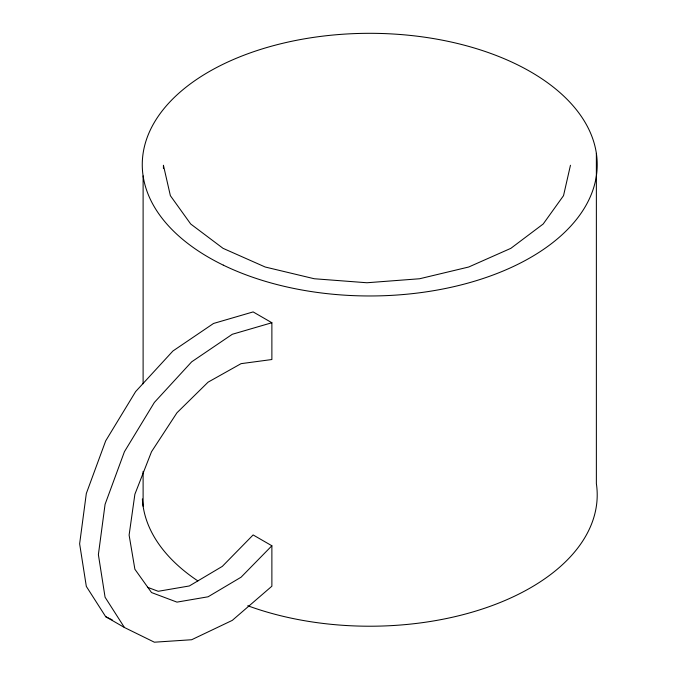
<?xml version="1.0" encoding="UTF-8"?>
<svg xmlns="http://www.w3.org/2000/svg" width="676" height="676" viewBox="0 0 676 676"><rect width="100%" height="100%" fill="white"/><g stroke="black" fill="none" stroke-linecap="round" stroke-linejoin="round"><path stroke-width="1.01" d="M570.46 165.257L563.522 195.668L543.191 224.001L510.853 248.337L468.705 267.012L419.619 278.749L366.95 282.754L314.272 278.749L265.195 267.012L223.046 248.337L190.7 224.001L170.369 195.668L163.431 165.257L163.431 168.417M271.879 545.769L241.078 577.203L208.081 596.79L176.96 602.122L151.517 592.548L134.887 569.251L129.108 535.079L134.887 494.232L151.517 451.72L176.96 412.774L208.081 382.168L241.078 363.654L271.879 359.522L271.879 322.739L253.128 311.915L213.54 323.458L172.912 351.013L135.623 391.607L105.684 440.87L86.325 493.497L79.633 543.817L86.325 586.405L105.684 616.681L124.435 627.505L154.373 642.2L191.663 639.733L232.29 620.374L271.879 586.202L271.879 545.769L253.128 534.944L222.328 566.378L189.331 585.965L158.209 591.297L147.444 587.25M271.879 322.739L232.29 334.282L191.663 361.837L154.373 402.431L124.435 451.695L105.076 504.321L98.383 554.641L105.076 597.229L124.435 627.505M105.684 616.681L112.233 619.892M596.367 153.359L596.367 483.602A227.474 131.33 0 0 1 487.759 607.166A227.474 131.33 0 0 1 247.779 605.747M143.109 175.929L143.109 383.782M143.109 471.358L143.109 506.18M197.857 580.912A227.474 131.33 0 0 1 142.374 498.93M223.308 265.144A227.474 131.33 0 0 0 593.705 187.607A227.474 131.33 0 0 0 292.201 41.177A227.474 131.33 0 0 0 223.308 265.144"/></g></svg>
